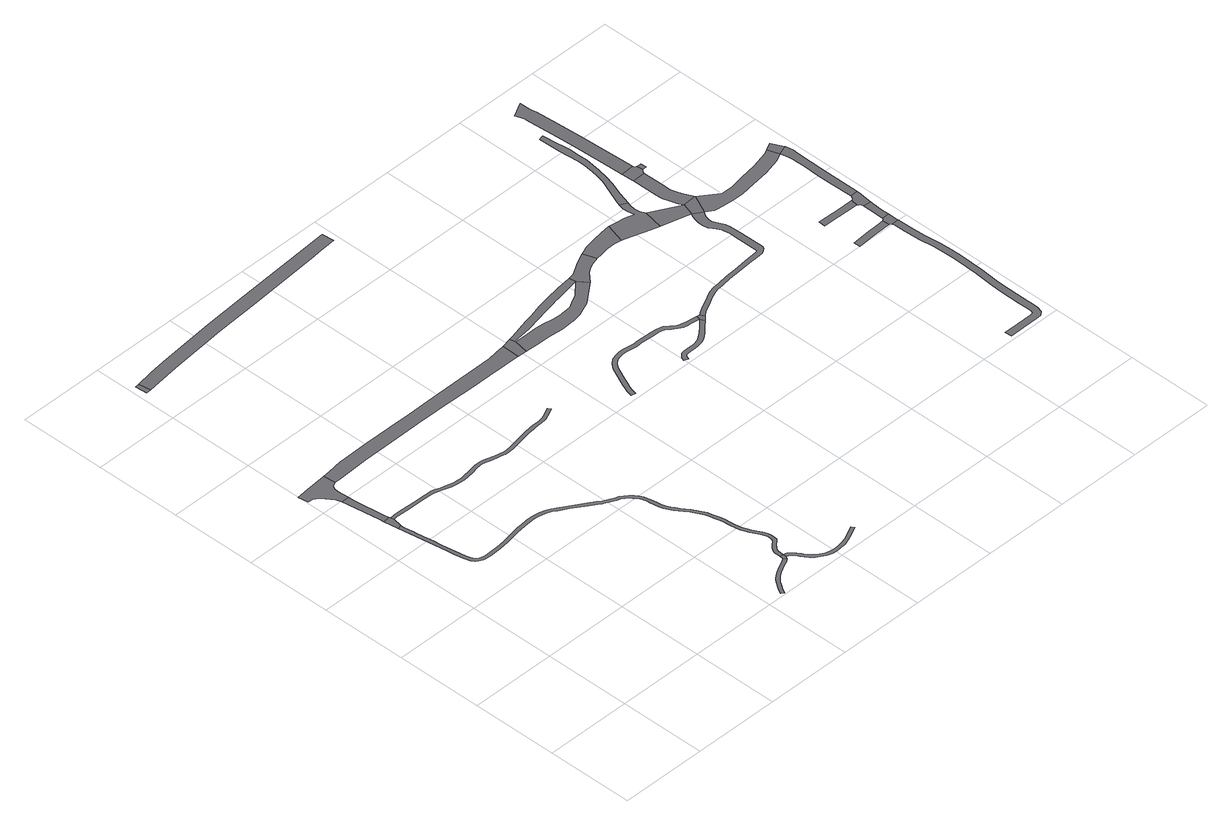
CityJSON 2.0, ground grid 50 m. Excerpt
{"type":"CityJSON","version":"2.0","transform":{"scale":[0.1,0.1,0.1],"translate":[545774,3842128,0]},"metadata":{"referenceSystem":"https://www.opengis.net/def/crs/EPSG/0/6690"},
"CityObjects":{
"road1":{"type":"Road","geometry":[{"type":"MultiSurface","lod":"1","boundaries":[[[0,1,2,3,4,5,6,7]]]}]},
"road2":{"type":"Road","attributes":{"RoadStructureAttribute.sectionType":"1"},"geometry":[{"type":"MultiSurface","lod":"1","boundaries":[[[8,9,10,11,12,13,14,1,0]]]}]},
"road3":{"type":"Road","geometry":[{"type":"MultiSurface","lod":"1","boundaries":[[[15,16,17,18,19,20,21,22,12,11,23,24,25,26,27]]]}]},
"road4":{"type":"Road","geometry":[{"type":"MultiSurface","lod":"1","boundaries":[[[28,29,30,31]]]}]},
"road5":{"type":"Road","attributes":{"RoadStructureAttribute.sectionType":"1"},"geometry":[{"type":"MultiSurface","lod":"1","boundaries":[[[32,33,34,35,36,37,38,39,40,41,42,43,44,45,46,47,48,49,50,51,52,53,54,55,56,57,58,59,60,61,62,63,64,65,66,67,68,69,70,71,72,73,74,75,76,77,78,79,80,81,82,83,84,85,86,87,88,89,90,91,92,93,94,95,96,97,98,99,100,101,102,103,104,105,106,107,108,109,110,111,3,2,112,113,114,115,116,117,118,119,120,121,122,123,124,125,126,127,128,129,130,131,132,133,134,135,136,137,138,139,140,141,142,143,144,145,146,147,148,149,150,151,152,153,154,155,156,157,158,159,160,161,162,163,164,165,166,167,168,169,170,171,172,173,174,175,176,177,178,179,180,181,182,183,184,185,186,187,188,189]]]}]},
"road6":{"type":"Road","attributes":{"RoadStructureAttribute.sectionType":"1"},"geometry":[{"type":"MultiSurface","lod":"1","boundaries":[[[190,191,192,193,194,195,196,197,198,199,200,201,202,203,204,205,206,207,208,209,210,211,212,213]]]}]},
"road7":{"type":"Road","attributes":{"RoadStructureAttribute.sectionType":"1"},"geometry":[{"type":"MultiSurface","lod":"1","boundaries":[[[214,215,216,217,218,219,220,221,222,223,224,225,226,227,228,229,230,231,232,233,234,235,236,237,238,239,240,241,242,243,244,245,246,247,248,249,250,251,252,253,254,255,256,257,258,259,260,261,262,263,264,265,266,267,268,269,270,271,272,273,274,275,276,277,278,279,280,281,282,283,284,285,286,287,288,289,290,291,7,6]]]}]},
"road8":{"type":"Road","geometry":[{"type":"MultiSurface","lod":"1","boundaries":[[[188,292,190,213,293,189]]]}]},
"road9":{"type":"Road","attributes":{"RoadStructureAttribute.sectionType":"1"},"geometry":[{"type":"MultiSurface","lod":"1","boundaries":[[[294,295,296,297,298,299,300,301,302,303,304,15,27,305,306,307,308,309,310,311,312,313,314,315]]]}]},
"road10":{"type":"Road","attributes":{"RoadStructureAttribute.sectionType":"1"},"geometry":[{"type":"MultiSurface","lod":"1","boundaries":[[[316,317,318,319,320,321,322,323,324,325,326,327,328,329,330,331,332,333,334,335,336,337,338,339,340,341,342,343,344,345,346,347,348,349,189,293]]]}]},
"road11":{"type":"Road","attributes":{"RoadStructureAttribute.sectionType":"1"},"geometry":[{"type":"MultiSurface","lod":"1","boundaries":[[[350,351,352,353,354,355,28,31,356,357,358,359,360,361]]]}]},
"road12":{"type":"Road","geometry":[{"type":"MultiSurface","lod":"1","boundaries":[[[362,294,315,363,364,365]]]}]},
"road13":{"type":"Road","attributes":{"RoadStructureAttribute.sectionType":"1"},"geometry":[{"type":"MultiSurface","lod":"1","boundaries":[[[366,367,368,369,370,371,372,373,374,375,376,377,378,379,380,381,382,383,384,385,386,387,388,389,390,391,392,393,394,395,396,397,398,399,400,401,402,403,404,405,406,407,408,409,410,411,412,413,414,415,416,417,418,419,420,421]]]}]},
"road14":{"type":"Road","attributes":{"RoadStructureAttribute.sectionType":"1"},"geometry":[{"type":"MultiSurface","lod":"1","boundaries":[[[422,423,424,425,426,427,428,429,430,431,432,433,364,363,434,435,436,437,438,439,440,441,442,443,444,445]]]}]},
"road15":{"type":"Road","attributes":{"RoadStructureAttribute.sectionType":"1"},"geometry":[{"type":"MultiSurface","lod":"1","boundaries":[[[446,447,448,449,450,451,452,453,362,365,454,455,456,457,458,459,460,422]]]}]},
"road16":{"type":"Road","attributes":{"RoadStructureAttribute.sectionType":"1"},"geometry":[{"type":"MultiSurface","lod":"1","boundaries":[[[420,461,462,463,464,465,466,467,468,469,470,471,472,473,474,475,476,477,478,479,480,481,482,483,484,485,486]]]}]},
"road17":{"type":"Road","geometry":[{"type":"MultiSurface","lod":"1","boundaries":[[[421,420,486,487,488]]]}]},
"road18":{"type":"Road","geometry":[{"type":"MultiSurface","lod":"1","boundaries":[[[489,490,491,492,446,422,445,493,494,495,496]]]}]},
"road19":{"type":"Road","attributes":{"RoadStructureAttribute.sectionType":"1"},"geometry":[{"type":"MultiSurface","lod":"1","boundaries":[[[497,498,499,500,489,496,501,502,503,504]]]}]},
"road20":{"type":"Road","attributes":{"RoadStructureAttribute.sectionType":"1"},"geometry":[{"type":"MultiSurface","lod":"1","boundaries":[[[505,506,507,508,509,510,511,512,513,514,515,516,517,518,519,520,521,522,523,524,525,526,527,528,529,488,487,530,531,532,533,534,535,536,537,538,539,540,541,542,543,544,545,546,547,548,549,550,551,552,553]]]}]},
"road21":{"type":"Road","geometry":[{"type":"MultiSurface","lod":"1","boundaries":[[[554,555,556,557,558,559,560,497,504,561,562,563,564,565,566,567,568,569]]]}]},
"road22":{"type":"Road","attributes":{"RoadStructureAttribute.sectionType":"1"},"geometry":[{"type":"MultiSurface","lod":"1","boundaries":[[[570,565,564,571,572,505,573]]]}]},
"road23":{"type":"Road","attributes":{"RoadStructureAttribute.sectionType":"1"},"geometry":[{"type":"MultiSurface","lod":"1","boundaries":[[[574,575,576,577,578,579,580,581,582,583,584,585,586,587,588,589,590,591,592,593,554,569]]]}]},
"road24":{"type":"Road","geometry":[{"type":"MultiSurface","lod":"1","boundaries":[[[594,573,505,553]]]}]},
"road25":{"type":"Road","attributes":{"RoadStructureAttribute.sectionType":"1"},"geometry":[{"type":"MultiSurface","lod":"1","boundaries":[[[595,596,597,598,599,600,601,602,603,604,605,606,607,608,609,573,594]]]}]},
"road26":{"type":"Road","attributes":{"RoadStructureAttribute.sectionType":"1"},"geometry":[{"type":"MultiSurface","lod":"1","boundaries":[[[610,611,612,602,601,613,614,615]]]}]},
"road27":{"type":"Road","attributes":{"RoadStructureAttribute.sectionType":"1"},"geometry":[{"type":"MultiSurface","lod":"1","boundaries":[[[616,617,618,619,620,621,622,623,624,625,626,627,628,629,630,631,632,633,634,635,636,637,638,639,640,641,642,643,644,645,646,647,648,649,650,651,652,653]]]}]},
"road28":{"type":"Road","geometry":[{"type":"MultiSurface","lod":"1","boundaries":[[[654,655,656,615,614]]]}]},
"road29":{"type":"Road","attributes":{"RoadStructureAttribute.sectionType":"1"},"geometry":[{"type":"MultiSurface","lod":"1","boundaries":[[[657,658,659,660,661,662,663,664,665,666,667,668,669,670,671,672,673,612,611]]]}]},
"road30":{"type":"Road","geometry":[{"type":"MultiSurface","lod":"1","boundaries":[[[674,675,676,677,678,679,680,681]]]}]},
"road31":{"type":"Road","attributes":{"RoadStructureAttribute.sectionType":"1"},"geometry":[{"type":"MultiSurface","lod":"1","boundaries":[[[682,683,684,685,686,594,553,687,688,689,690,691,692,693,694,695,696]]]}]},
"road32":{"type":"Road","geometry":[{"type":"MultiSurface","lod":"1","boundaries":[[[697,698,699,700,701,702,703,704]]]}]},
"road33":{"type":"Road","geometry":[{"type":"MultiSurface","lod":"1","boundaries":[[[705,706,707,708,709,710,711,712,674,681,713,714,715,653,652]]]}]},
"road34":{"type":"Road","attributes":{"RoadStructureAttribute.sectionType":"1"},"geometry":[{"type":"MultiSurface","lod":"1","boundaries":[[[716,717,718,707,706,719,720]]]}]},
"road35":{"type":"Road","geometry":[{"type":"MultiSurface","lod":"1","boundaries":[[[721,722,723,724,725,726,727,728,729,730,704,703,731,732,733,734,716,720]]]}]},
"road36":{"type":"Road","attributes":{"RoadStructureAttribute.sectionType":"1"},"geometry":[{"type":"MultiSurface","lod":"1","boundaries":[[[735,736,737,738,739,740,741,742,743,744,745,695,746,747,748,749,750,751,752,753,754,755,724,723]]]}]},
"road37":{"type":"Road","geometry":[{"type":"MultiSurface","lod":"1","boundaries":[[[756,696,695,745,757]]]}]}
},
"vertices":[
[199,1753,0],[159,1747,0],[171,1667,0],[194,1671,0],[196,1685,0],[202,1717,0],[203,1724,0],[202,1745,0],
[197,1766,0],[194,1780,0],[171,1960,0],[169,1994,0],[124,1992,0],[131,1955,0],[155,1775,0],
[197,2185,0],[74,2175,0],[2,2166,0],[9,2109,0],[40,2107,0],[65,2090,0],[85,2065,0],[113,2023,0],[167,2026,0],[165,2061,0],[169,2089,0],[177,2103,0],[203,2114,0],
[67,3288,0],[41,3284,0],[47,3215,0],[76,3218,0],
[1311,227,0],[1312,241,0],[1318,257,0],[1327,268,0],[1339,280,0],[1354,292,0],[1369,308,0],[1374,328,0],[1374,347,0],[1371,367,0],[1359,394,0],[1345,419,0],[1333,443,0],[1323,467,0],[1316,487,0],[1311,508,0],[1307,533,0],[1305,556,0],[1303,580,0],[1297,608,0],[1291,632,0],[1284,658,0],[1278,682,0],[1265,707,0],[1253,729,0],[1241,753,0],[1223,777,0],[1209,798,0],[1197,817,0],[1185,838,0],[1176,859,0],[1170,881,0],[1165,904,0],[1161,929,0],[1157,953,0],[1150,978,0],[1138,1002,0],[1124,1021,0],[1109,1037,0],[1091,1052,0],[1071,1065,0],[1050,1073,0],[1029,1083,0],[1011,1092,0],[993,1100,0],[971,1116,0],[970,1117,0],[930,1142,0],[855,1191,0],[804,1222,0],[780,1237,0],[752,1250,0],[724,1258,0],[695,1263,0],[671,1265,0],[637,1264,0],[602,1261,0],[571,1258,0],[542,1252,0],[512,1248,0],[456,1236,0],[403,1231,0],[361,1229,0],[333,1228,0],[311,1228,0],[292,1232,0],[277,1239,0],[268,1248,0],[259,1261,0],[254,1278,0],[250,1294,0],[243,1331,0],[235,1376,0],[227,1433,0],[221,1480,0],[212,1540,0],[206,1582,0],[205,1600,0],[199,1626,0],[194,1653,0],[209,1420,0],[215,1377,0],[218,1354,0],[220,1343,0],[231,1289,0],[234,1273,0],[241,1252,0],[253,1234,0],[266,1223,0],[286,1213,0],[302,1210,0],[309,1209,0],[333,1208,0],[362,1209,0],[404,1211,0],[459,1217,0],[515,1228,0],[545,1233,0],[574,1238,0],[604,1241,0],[639,1244,0],[670,1245,0],[693,1244,0],[720,1238,0],[745,1231,0],[770,1219,0],[793,1205,0],[844,1174,0],[919,1125,0],[959,1100,0],[976,1088,0],[983,1083,0],[1003,1074,0],[1021,1065,0],[1042,1055,0],[1062,1047,0],[1079,1035,0],[1096,1023,0],[1108,1008,0],[1121,991,0],[1131,971,0],[1137,948,0],[1141,926,0],[1145,901,0],[1150,876,0],[1157,853,0],[1167,829,0],[1180,807,0],[1192,787,0],[1207,766,0],[1224,743,0],[1236,720,0],[1247,698,0],[1259,675,0],[1265,653,0],[1272,627,0],[1278,604,0],[1283,577,0],[1285,554,0],[1287,531,0],[1291,504,0],[1297,481,0],[1304,460,0],[1315,435,0],[1327,410,0],[1341,385,0],[1352,361,0],[1354,346,0],[1354,331,0],[1351,318,0],[1341,306,0],[1326,295,0],[1312,282,0],[1300,267,0],[1292,245,0],[1291,227,0],[1292,208,0],[1312,208,0],
[1285,185,0],[1269,175,0],[1247,165,0],[1225,154,0],[1199,141,0],[1176,126,0],[1156,109,0],[1153,104,0],[1137,85,0],[1122,64,0],[1109,43,0],[1096,19,0],[1114,10,0],[1126,34,0],[1139,53,0],[1152,73,0],[1157,79,0],[1171,94,0],[1188,110,0],[1209,123,0],[1234,136,0],[1256,147,0],[1279,157,0],[1300,171,0],
[230,1728,0],[243,1729,0],[263,1728,0],[315,1724,0],[359,1725,0],[419,1724,0],[460,1722,0],[472,1720,0],[491,1716,0],[519,1706,0],[543,1698,0],[567,1691,0],[595,1686,0],[622,1683,0],[646,1683,0],[678,1686,0],[705,1690,0],[755,1700,0],[769,1701,0],[786,1701,0],[808,1697,0],[830,1691,0],[869,1680,0],[880,1677,0],[905,1672,0],[915,1670,0],[938,1669,0],[970,1671,0],[1007,1677,0],[1042,1684,0],[1101,1695,0],[1144,1700,0],[1157,1701,0],[1205,1704,0],[1227,1708,0],[1233,1709,0],[1256,1717,0],[1282,1730,0],[1305,1742,0],[1295,1760,0],[1273,1747,0],[1249,1735,0],[1227,1728,0],[1223,1727,0],[1203,1724,0],[1156,1721,0],[1142,1720,0],[1098,1715,0],[1038,1704,0],[1003,1697,0],[968,1691,0],[938,1689,0],[917,1690,0],[908,1691,0],[885,1696,0],[865,1702,0],[835,1710,0],[812,1716,0],[788,1720,0],[768,1721,0],[753,1720,0],[701,1710,0],[675,1706,0],[646,1703,0],[623,1703,0],[598,1705,0],[571,1711,0],[549,1717,0],[525,1725,0],[497,1735,0],[476,1740,0],[462,1742,0],[420,1744,0],[359,1745,0],[315,1744,0],[264,1748,0],[242,1749,0],[228,1748,0],
[1290,195,0],[1309,188,0],
[1473,2224,0],[1413,2216,0],[1366,2210,0],[1276,2209,0],[1008,2207,0],[775,2204,0],[758,2204,0],[511,2207,0],[386,2203,0],[326,2200,0],[241,2189,0],[234,2114,0],[422,2123,0],[602,2125,0],[762,2127,0],[789,2127,0],[914,2126,0],[1017,2124,0],[1142,2123,0],[1272,2122,0],[1379,2123,0],[1470,2121,0],
[1321,183,0],[1335,171,0],[1346,158,0],[1358,139,0],[1370,121,0],[1384,102,0],[1402,83,0],[1424,68,0],[1450,53,0],[1481,42,0],[1510,40,0],[1539,42,0],[1570,46,0],[1602,55,0],[1631,69,0],[1659,83,0],[1688,97,0],[1679,114,0],[1651,101,0],[1623,87,0],[1595,74,0],[1566,66,0],[1537,62,0],[1510,60,0],[1485,62,0],[1458,71,0],[1435,84,0],[1415,98,0],[1399,115,0],[1386,132,0],[1375,150,0],[1362,170,0],[1349,185,0],[1332,200,0],
[1462,3412,0],[1164,3392,0],[883,3370,0],[610,3349,0],[266,3317,0],[171,3305,0],[274,3242,0],[616,3275,0],[889,3295,0],[1325,3330,0],[1378,3334,0],[1468,3341,0],
[1532,2237,0],[1524,2119,0],[1538,2202,0],[1538,2209,0],
[2257,1711,0],[2215,1715,0],[2182,1722,0],[2177,1724,0],[2160,1733,0],[2136,1751,0],[2108,1772,0],[2070,1783,0],[2035,1785,0],[1996,1788,0],[1962,1788,0],[1940,1788,0],[1919,1787,0],[1891,1791,0],[1855,1796,0],[1830,1796,0],[1825,1796,0],[1796,1791,0],[1769,1781,0],[1743,1760,0],[1721,1730,0],[1704,1695,0],[1684,1653,0],[1667,1617,0],[1658,1591,0],[1649,1569,0],[1641,1533,0],[1666,1528,0],[1673,1562,0],[1681,1582,0],[1691,1607,0],[1707,1642,0],[1727,1684,0],[1742,1718,0],[1761,1742,0],[1782,1759,0],[1803,1767,0],[1827,1771,0],[1829,1771,0],[1853,1771,0],[1888,1766,0],[1917,1762,0],[1940,1763,0],[1962,1763,0],[1995,1763,0],[2033,1760,0],[2066,1758,0],[2096,1749,0],[2121,1731,0],[2146,1712,0],[2173,1698,0],[2198,1693,0],[2211,1691,0],[2253,1686,0],[2268,1683,0],[2273,1708,0],
[2055,2302,0],[1978,2231,0],[1938,2211,0],[1903,2193,0],[1871,2188,0],[1866,2188,0],[1841,2186,0],[1833,2185,0],[1786,2189,0],[1723,2199,0],[1681,2203,0],[1621,2203,0],[1593,2116,0],[1681,2113,0],[1759,2105,0],[1803,2107,0],[1838,2110,0],[1841,2110,0],[1899,2120,0],[1912,2126,0],[1978,2153,0],[2046,2205,0],[2065,2220,0],[2098,2248,0],
[2050,2341,0],[1967,2331,0],[1941,2326,0],[1893,2317,0],[1807,2300,0],[1728,2282,0],[1680,2271,0],[1558,2242,0],[1648,2221,0],[1735,2239,0],[1795,2253,0],[1838,2262,0],[1863,2267,0],[1882,2271,0],[1910,2276,0],
[2261,1677,0],[2229,1646,0],[2224,1642,0],[2194,1615,0],[2168,1596,0],[2148,1585,0],[2117,1578,0],[2090,1578,0],[2069,1577,0],[2052,1577,0],[2028,1572,0],[2008,1553,0],[1999,1531,0],[2022,1521,0],[2029,1539,0],[2040,1549,0],[2055,1552,0],[2069,1552,0],[2091,1553,0],[2120,1553,0],[2157,1561,0],[2181,1574,0],[2210,1596,0],[2241,1624,0],[2243,1625,0],[2279,1659,0],
[2304,1683,0],[2291,1704,0],
[2221,2419,0],[2156,2388,0],[2092,2350,0],[2079,2345,0],[2147,2301,0],[2169,2316,0],[2204,2331,0],[2247,2342,0],
[2453,2464,0],[2398,2458,0],[2336,2450,0],[2273,2437,0],[2287,2349,0],[2331,2357,0],[2381,2358,0],[2421,2351,0],
[2794,2243,0],[2785,2227,0],[2777,2203,0],[2771,2175,0],[2770,2146,0],[2776,2117,0],[2789,2094,0],[2798,2081,0],[2811,2058,0],[2814,2041,0],[2818,2018,0],[2818,1976,0],[2820,1835,0],[2813,1829,0],[2803,1827,0],[2729,1821,0],[2648,1814,0],[2580,1809,0],[2522,1800,0],[2480,1796,0],[2445,1787,0],[2406,1768,0],[2372,1749,0],[2340,1735,0],[2314,1720,0],[2327,1699,0],[2351,1712,0],[2383,1727,0],[2417,1746,0],[2453,1763,0],[2484,1771,0],[2525,1776,0],[2583,1784,0],[2650,1789,0],[2731,1796,0],[2802,1800,0],[2821,1802,0],[2837,1808,0],[2853,1822,0],[2860,1836,0],[2858,1973,0],[2855,2048,0],[2849,2075,0],[2829,2117,0],[2822,2137,0],[2823,2157,0],[2828,2179,0],[2838,2198,0],[2847,2210,0],
[2600,2537,0],[2595,2505,0],[2595,2477,0],[2598,2455,0],[2603,2438,0],[2553,2452,0],[2500,2459,0],[2477,2334,0],[2537,2314,0],[2604,2295,0],[2624,2289,0],[2648,2408,0],[2633,2435,0],[2630,2465,0],[2637,2503,0],[2642,2518,0],
[2679,2388,0],[2652,2281,0],[2752,2257,0],[2817,2314,0],
[2664,2591,0],[2691,2671,0],[2705,2723,0],[2717,2786,0],[2729,2876,0],[2728,2931,0],[2728,2984,0],[2722,3036,0],[2719,3064,0],[2711,3151,0],[2681,3143,0],[2684,3031,0],[2685,3013,0],[2693,2903,0],[2694,2853,0],[2689,2801,0],[2680,2758,0],[2670,2713,0],[2656,2678,0],[2617,2580,0],
[2898,2319,0],
[2873,2371,0],[2869,2380,0],[2860,2406,0],[2851,2437,0],[2849,2459,0],[2849,2483,0],[2849,2611,0],[2774,2610,0],[2774,2483,0],[2774,2456,0],[2777,2429,0],[2779,2418,0],[2788,2384,0],[2799,2353,0],[2804,2340,0],
[2851,2676,0],[2847,2686,0],[2772,2683,0],[2854,2627,0],[2866,2637,0],[2861,2671,0],
[3408,1498,0],[3408,1495,0],[3408,1488,0],[3410,1418,0],[3415,1329,0],[3426,1238,0],[3429,1169,0],[3430,1103,0],[3425,962,0],[3415,846,0],[3412,777,0],[3412,720,0],[3412,679,0],[3412,613,0],[3412,584,0],[3407,568,0],[3388,566,0],[3299,565,0],[3213,564,0],[3214,524,0],[3300,525,0],[3389,526,0],[3418,528,0],[3441,545,0],[3452,578,0],[3452,613,0],[3453,646,0],[3452,720,0],[3452,776,0],[3455,844,0],[3465,960,0],[3470,1102,0],[3469,1170,0],[3465,1241,0],[3455,1332,0],[3450,1420,0],[3447,1502,0],[3408,1501,0],
[2889,2636,0],[2888,2672,0],[2880,2671,0],
[2845,2755,0],[2837,2934,0],[2833,2994,0],[2823,3162,0],[2814,3294,0],[2814,3296,0],[2808,3334,0],[2805,3391,0],[2722,3349,0],[2727,3339,0],[2735,3315,0],[2740,3290,0],[2740,3289,0],[2752,3095,0],[2759,2989,0],[2762,2930,0],[2770,2753,0],
[3390,1550,0],[3358,1548,0],[3274,1543,0],[3181,1538,0],[3183,1498,0],[3276,1504,0],[3359,1508,0],[3395,1510,0],
[3350,2294,0],[3254,2272,0],[3155,2255,0],[3070,2240,0],[3005,2242,0],[2889,2183,0],[2902,2181,0],[2941,2174,0],[3007,2169,0],[3072,2170,0],[3157,2180,0],[3257,2194,0],[3351,2218,0],[3401,2241,0],[3379,2309,0],
[3352,1760,0],[3268,1761,0],[3175,1764,0],[3173,1724,0],[3269,1721,0],[3353,1720,0],[3388,1719,0],[3396,1759,0],
[3447,1520,0],[3446,1564,0],[3405,1563,0],[3404,1560,0],[3403,1558,0],[3402,1556,0],[3399,1554,0],[3393,1553,0],[3403,1506,0],[3406,1504,0],[3407,1503,0],
[3407,1691,0],[3406,1608,0],[3406,1573,0],[3446,1608,0],[3451,1688,0],
[3452,1705,0],[3461,1775,0],[3463,1787,0],[3418,1786,0],[3414,1776,0],[3412,1771,0],[3409,1766,0],[3407,1764,0],[3405,1762,0],[3400,1760,0],[3398,1713,0],[3402,1709,0],[3404,1706,0],[3406,1701,0],
[3461,1924,0],[3461,1987,0],[3461,2032,0],[3462,2072,0],[3463,2101,0],[3464,2131,0],[3465,2162,0],[3466,2188,0],[3466,2215,0],[3463,2237,0],[3457,2261,0],[3405,2233,0],[3410,2212,0],[3414,2193,0],[3416,2169,0],[3418,2133,0],[3418,2109,0],[3416,2073,0],[3415,2025,0],[3415,1977,0],[3416,1924,0],
[3423,2330,0],[3455,2265,0]
]}
